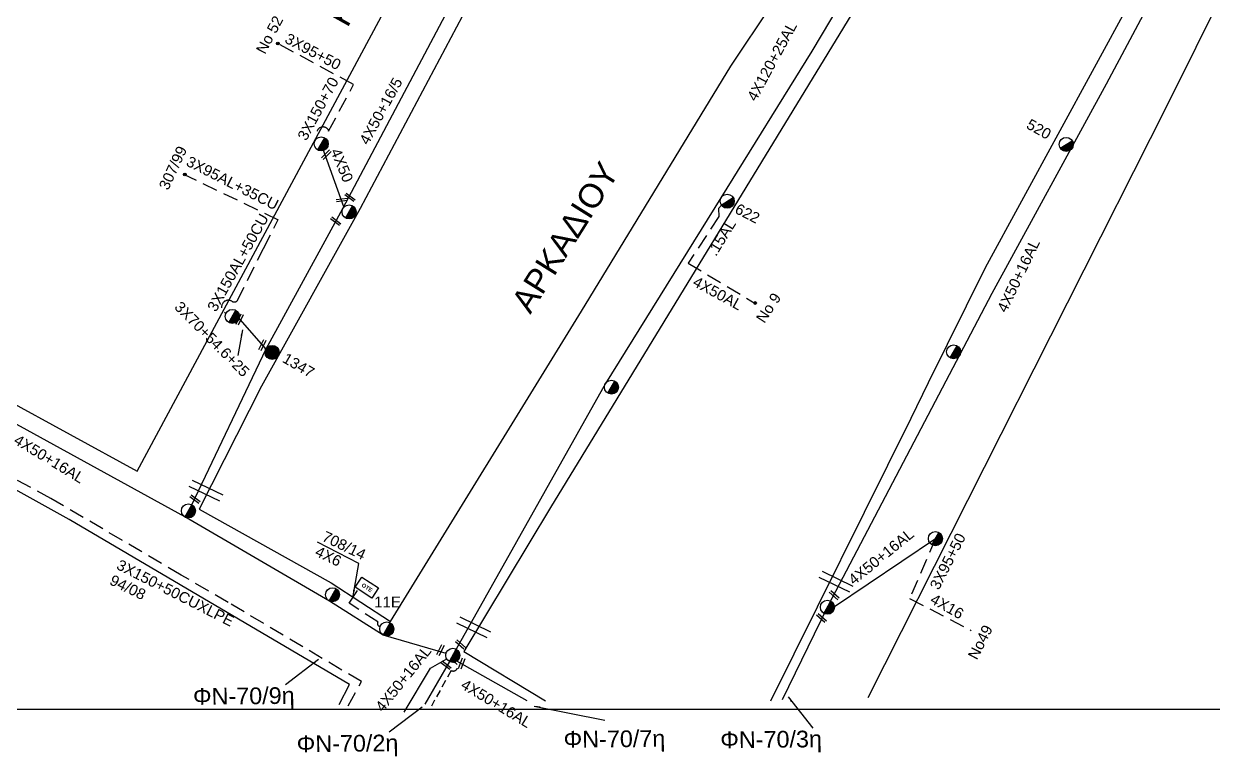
# Model space of a CAD drawing. Header units: millimetres. Extents: x 898 to 5598, y 789 to 3443.
# Drawn here: x 1756.1 to 1955.3, y 794 to 916.7 of the extents above; entities that cross this region are included whole.
import ezdxf

# ---------------------------------------------------------------- set-up
doc = ezdxf.new("R2010")
doc.units = ezdxf.units.MM
doc.linetypes.add('DASHED', pattern=[19.05, 12.7, -6.35])
for name, color, linetype in [('Pillar OTE', 7, 'Continuous'), ('Άγνωστα', 7, 'Continuous'), ('Γυμνά εναέρια ΧΤ (3Φ)   4x50CU', 7, 'Continuous'), ('Γυμνά εναέρια ΧΤ και ΦΟΠ (3Φ)   4x50+16AL', 7, 'Continuous'), ('Εναέρια παροχή ΧΤ 4x16', 7, 'SYN_LINE'), ('Επιγραφές - Σχήματα', 7, 'Continuous'), ('Καλώδια ΧΤ   15AL', 7, 'DASHED'), ('Καλώδια ΧΤ   3x150+70AL', 7, 'DASHED'), ('Καλώδια ΧΤ   3x150AL+50CU', 7, 'DASHED'), ('Καλώδια ΧΤ   3x95+35 CU', 7, 'DASHED'), ('Καλώδια ΧΤ   3x95+50 AL XLPE', 7, 'DASHED'), ('Μηχανική τομή', 7, 'Continuous'), ('Στύλος Ξύλινος', 7, 'Continuous'), ('Στύλος Ξύλινος @ 1', 7, 'Continuous'), ('Στύλος ΦΜ', 7, 'Continuous'), ('Στύλος ΦΜ @ 1', 7, 'Continuous'), ('Συνδέσεις', 7, 'Continuous'), ('Συνεστραμμένα ΧΤ   3x70+54.6+25 AL', 7, 'SYN_LINE'), ('Συνεστραμμένα ΧΤ   4x120+25 AL', 7, 'SYN_LINE'), ('Τομή', 7, 'Continuous'), ('Υπόβαθρο ΔΕΗ', 7, 'Continuous'), ('Υπόγεια καλώδια Παροχών ΧΤ   4x50AL', 7, 'DASHED'), ('Υπόγεια καλώδια Παροχών ΧΤ   4x6', 7, 'DASHED')]:
    doc.layers.add(name, color=color, linetype=linetype)
doc.styles.add('arial', font='arial.ttf')
doc.styles.get("Standard").update_dxf_attribs({"font": 'arial.ttf'})
doc.linetypes.add('SYN_LINE', pattern='A,0.5,-0.0001,["/\\/\\/\\/",Standard,S=0.1,R=0,X=0,Y=-0.05],-0.25', length=0.7501)
doc.dimstyles.new('ISO-25', dxfattribs={"dimtxt": 2.5, "dimasz": 2.5, "dimexe": 1.25, "dimexo": 0.625, "dimtad": 1, "dimtxsty": 'Standard', "dimcen": 2.5, "dimadec": 0, "dimazin": 0, "dimtfac": 1, "dimtmove": 0, "dimatfit": 3, "dimfxl": 1, "dimarcsym": 0})

# ---------------------------------------------------------------- blocks, each defined once
blk = doc.blocks.new('ΥΠΑΡΧΩΝ ΤΣΙΜΕΝΤΕΝΙΟΣ ΣΤΥΛΟΣ')
at = {"layer": 'Στύλος ΦΜ'}
blk.add_hatch(color=7, dxfattribs=at).paths.add_polyline_path([(-1.29, -2.28, 0.574793), (2.62, 0, 0.268822), (1.3, 2.27)])
at = {"layer": 'Στύλος ΦΜ', "color": 7}
blk.add_line((-1.29, -2.28), (1.3, 2.27), dxfattribs=at)
blk.add_circle((0, 0), 2.62, dxfattribs=at)
at = {"layer": 'Στύλος ΦΜ', "flags": 4}
for tag, p in [('ΑΡΙΘΜΟΣ', (-4.68, 8.05)), ('ΤΥΠΟΣ', (-4.91, 3.03))]:
    blk.add_attdef(tag, p, '', height=4, dxfattribs=at)
blk = doc.blocks.new('ΥΠΑΡΧΩΝ ΞΥΛΙΝΟΣ ΣΤΥΛΟΣ')
at = {"layer": 'Στύλος Ξύλινος'}
h = blk.add_hatch(color=7, dxfattribs=at)
h.paths.add_polyline_path([(-2.62, 0, 0.270008), (-1.29, -2.28), (1.3, 2.27, 0.576266)])
h.paths.add_polyline_path([(-1.29, -2.28, 0.574793), (2.62, 0, 0.268822), (1.3, 2.27)])
at = {"layer": 'Στύλος Ξύλινος', "color": 7}
blk.add_line((-1.29, -2.28), (1.3, 2.27), dxfattribs=at)
blk.add_circle((0, 0), 2.62, dxfattribs=at)
at = {"layer": 'Στύλος Ξύλινος', "flags": 4}
for tag, p in [('ΑΡΙΘΜΟΣ', (-4.91, 8.6)), ('ΤΥΠΟΣ', (-4.85, 3.39))]:
    blk.add_attdef(tag, p, '', height=4, dxfattribs=at)
blk = doc.blocks.new('ΜΗΧΑΝΙΚΗ ΤΟΜΗ')
at = {"layer": 'Μηχανική τομή', "ltscale": 40}
for p, q in [((-1.89, 0.78), (1.89, 0.78)), ((1.89, 0), (-1.89, 0))]:
    blk.add_line(p, q, dxfattribs=at)
blk = doc.blocks.new('ΤΟΜΗ')
at = {"layer": 'Τομή', "ltscale": 40}
for p, q in [((-5.68, 0), (5.68, 0)), ((5.68, -2.33), (-5.68, -2.33))]:
    blk.add_line(p, q, dxfattribs=at)
blk = doc.blocks.new('_ΣΥΝΔΕΣΗ')
at = {"layer": 'Συνδέσεις', "linetype": 'SYN_LINE', "ltscale": 40}
blk.add_hatch(color=256, dxfattribs=at).paths.add_polyline_path([(0.5, -0.01, 1), (-0.5, -0.01, 1)])
at = {"layer": 'Συνδέσεις'}
blk.add_circle((0, -0.01), 0.5, dxfattribs=at)
blk = doc.blocks.new('PILLAR ΟΤΕ')
at = {"layer": 'Pillar OTE', "ltscale": 40}
blk.add_lwpolyline([(-3.31, 2.02), (3.39, 2.02), (3.39, -1.99), (-3.31, -1.99)], close=True, dxfattribs=at)
at = {"layer": 'Pillar OTE', "insert": (-1.81, 0.71), "char_height": 1.3575, "width": 109.961, "attachment_point": 1}
blk.add_mtext('{\\fArial|b1|i0|c161|p34;OTE}', dxfattribs=at)

msp = doc.modelspace()

# ---------------------------------------------------------------- linework, layer by layer
at = {"layer": 'Άγνωστα', "color": 5, "linetype": 'DASHED', "ltscale": 0.2}
msp.add_lwpolyline([(1908.77, 830.44), (1904.46, 820.41)], dxfattribs=at)
at = {"layer": 'Άγνωστα', "color": 2, "linetype": 'SYN_LINE', "ltscale": 10}
msp.add_lwpolyline([(1819.8, 801.38), (1824.21, 808.71), (1826.92, 810.29)], dxfattribs=at)
at = {"layer": 'Γυμνά εναέρια ΧΤ (3Φ)   4x50CU', "color": 151}
msp.add_lwpolyline([(1809.68, 886.04), (1805.9, 896.61)], dxfattribs=at)
at = {"layer": 'Γυμνά εναέρια ΧΤ και ΦΟΠ (3Φ)   4x50+16AL', "color": 1, "ltscale": 40}
for points in [[(1890.92, 819.39), (1918.28, 871.6), (1937.43, 906.68), (1950.19, 930.69), (1967.09, 965.47)], [(1826.81, 811.21), (1816.3, 814.28), (1807.31, 819.97), (1783.06, 834.08), (1751.49, 851.4), (1727.2, 865.69), (1718.28, 871.23)]]:
    msp.add_lwpolyline(points, dxfattribs=at)
at = {"layer": 'Γυμνά εναέρια ΧΤ και ΦΟΠ (3Φ)   4x50+16AL', "color": 151}
msp.add_lwpolyline([(1784.24, 836.11), (1796.65, 862.25), (1809.54, 885.77), (1828.18, 921.03), (1844.91, 949.23)], dxfattribs=at)
at = {"layer": 'Γυμνά εναέρια ΧΤ και ΦΟΠ (3Φ)   4x50+16AL', "color": 5, "ltscale": 40}
for points in [[(1891.86, 819.05), (1908.77, 830.44)], [(1883.15, 803.48), (1890.69, 818.94), (1890.92, 819.39)]]:
    msp.add_lwpolyline(points, dxfattribs=at)
at = {"layer": 'Γυμνά εναέρια ΧΤ και ΦΟΠ (3Φ)   4x50+16AL', "color": 1, "linetype": 'SYN_LINE', "ltscale": 10}
msp.add_lwpolyline([(1827.36, 809.86), (1823.28, 802.7)], dxfattribs=at)
at = {"layer": 'Γυμνά εναέρια ΧΤ και ΦΟΠ (3Φ)   4x50+16AL', "color": 2, "linetype": 'DASHED', "ltscale": 0.1}
msp.add_lwpolyline([(1828, 809.71, -1.320217), (1827.64, 808.35), (1824.35, 802.37)], format="xyb", dxfattribs=at)
at = {"layer": 'Γυμνά εναέρια ΧΤ και ΦΟΠ (3Φ)   4x50+16AL', "color": 2, "linetype": 'DASHED', "ltscale": 40}
msp.add_lwpolyline([(1840.41, 803.26), (1828.61, 809.92), (1828.59, 809.88)], dxfattribs=at)
at = {"layer": 'Εναέρια παροχή ΧΤ 4x16', "color": 5, "linetype": 'DASHED', "ltscale": 0.2}
msp.add_lwpolyline([(1904.46, 820.41), (1914.76, 815.05)], dxfattribs=at)
at = {"layer": 'Επιγραφές - Σχήματα'}
msp.add_lwpolyline([(924.79, 801.84), (2932.69, 801.84)], dxfattribs=at)
at = {"layer": 'Καλώδια ΧΤ   15AL', "color": 6, "ltscale": 0.2}
msp.add_lwpolyline([(1872.92, 886.35), (1872.46, 885.8), (1872.52, 884.44), (1867.34, 876.61)], dxfattribs=at)
at = {"layer": 'Καλώδια ΧΤ   3x150+70AL', "color": 151, "linetype": 'DASHED', "ltscale": 0.2}
msp.add_lwpolyline([(1807.12, 898.74), (1811.32, 906.56)], dxfattribs=at)
msp.add_arc((1806.19, 898.4), 1.04, 22.3815, 223.1985, dxfattribs=at)
at = {"layer": 'Καλώδια ΧΤ   3x150AL+50CU', "color": 151, "ltscale": 0.2}
msp.add_lwpolyline([(1789.94, 868.18), (1789.68, 868.36, -0.97807), (1790.94, 870.22, 0.346231), (1791.83, 870.31), (1796.24, 879.08), (1798.63, 883.82)], format="xyb", dxfattribs=at)
at = {"layer": 'Καλώδια ΧΤ   3x150AL+50CU', "color": 85, "ltscale": 0.2}
msp.add_lwpolyline([(1810.39, 802.44), (1812.63, 806.47), (1790.34, 819.74), (1782.44, 824.34), (1760.62, 837.19), (1750.6, 842.56), (1743.44, 828.39)], dxfattribs=at)
at = {"layer": 'Καλώδια ΧΤ   3x95+35 CU', "color": 151, "linetype": 'DASHED', "ltscale": 0.2}
msp.add_lwpolyline([(1798.72, 883.82), (1782.91, 891.49)], dxfattribs=at)
at = {"layer": 'Καλώδια ΧΤ   3x95+50 AL XLPE', "color": 151, "linetype": 'DASHED', "ltscale": 0.2}
msp.add_lwpolyline([(1811.32, 906.56), (1798.65, 913.42)], dxfattribs=at)
at = {"layer": 'Συνεστραμμένα ΧΤ   3x70+54.6+25 AL', "color": 151, "ltscale": 8}
msp.add_lwpolyline([(1791.86, 867.59), (1796.62, 862.19)], dxfattribs=at)
at = {"layer": 'Συνεστραμμένα ΧΤ   4x120+25 AL', "color": 6, "ltscale": 20}
msp.add_lwpolyline([(1930.1, 981.98), (1920.55, 966.78), (1888.07, 912.14), (1872.85, 887.54), (1853.51, 856.45), (1828.52, 811.9)], dxfattribs=at)
at = {"layer": 'Υπόβαθρο ΔΕΗ'}
for points in [[(1775.05, 841.76), (1824.02, 933.04), (1835.42, 952.76), (1805, 965.69), (1776.93, 976.82), (1756.87, 985.36), (1739.57, 960.54), (1718.88, 872.47), (1775.05, 841.76)], [(1881.19, 803.24), (1904.69, 850.66), (1907.63, 856.59), (1917.18, 875.88), (1947.61, 931.81), (1966, 965.83), (1932.29, 980.19), (1898.64, 924.78), (1844.31, 835.68), (1829.76, 811.5), (1843.45, 803.23)], [(1959.51, 804.96), (1996.55, 866.38), (2036.83, 935), (1976.7, 961.7), (1947.55, 902.96), (1897.48, 803.78)], [(1785.46, 835.38), (1807.58, 823.02), (1817.51, 816.53), (1849.48, 868.58), (1874.48, 909.63), (1888.23, 930.23), (1845.81, 948.71), (1829.51, 917.95), (1812.44, 885.75), (1795.87, 856.02), (1785.46, 835.38)], [(1808.89, 802.65), (1810.64, 806.02), (1763.69, 833.66), (1714.13, 861.13), (1701.82, 831.5), (1698.06, 822.47), (1681.78, 800.61)], [(1812.21, 826.26), (1805.29, 829.86)]]:
    msp.add_lwpolyline(points, dxfattribs=at)
at = {"layer": 'Υπόγεια καλώδια Παροχών ΧΤ   4x50AL', "color": 6, "ltscale": 0.2}
msp.add_lwpolyline([(1867.34, 876.61), (1878.61, 869.87)], dxfattribs=at)
at = {"layer": 'Υπόγεια καλώδια Παροχών ΧΤ   4x6', "color": 1, "linetype": 'DASHED', "ltscale": 0.2}
msp.add_lwpolyline([(1815.79, 815.76, -0.67203), (1815.4, 816.47), (1810.57, 819.62), (1812.21, 822.13)], format="xyb", dxfattribs=at)

# ---------------------------------------------------------------- block references
at = {"layer": 'Pillar OTE', "xscale": 0.5, "yscale": 0.5, "zscale": 0.5, "rotation": 326.8294493993844}
msp.add_blockref('PILLAR ΟΤΕ', (1813.51, 822.25), dxfattribs=at)
at = {"layer": 'Μηχανική τομή'}
for p, xscale, yscale, zscale, rotation in [((1806.9, 894.65), 0.4999999999999994, 0.4999999999999994, 0.4999999999999994, 45.28167681264409), ((1809.34, 887.39), 0.4999999999999996, 0.4999999999999996, 0.4999999999999996, 185.7264904629667), ((1810.61, 887.49), 0.5, 0.5, 0.5, 322.9198383625726), ((1808.2, 883.47), 0.5, 0.5, 0.5, 322.9198383625726), ((1792.4, 867.08), 0.4999999999999995, 0.4999999999999995, 0.4999999999999995, 63.70707487867689), ((1796.22, 862.79), 0.4999999999999995, 0.4999999999999995, 0.4999999999999995, 63.70707487867689), ((1784.66, 836.9), 0.5, 0.5, 0.5, 322.9198383625726), ((1891.71, 820.84), 0.4999999999999999, 0.4999999999999999, 0.4999999999999999, 318.189049389745), ((1889.57, 816.99), 0.4999999999999999, 0.4999999999999999, 0.4999999999999999, 318.189049389745), ((1829.08, 812.54), 0.4999999999999999, 0.4999999999999999, 0.4999999999999999, 318.189049389745), ((1825.7, 811.84), 0.4999999999999999, 0.4999999999999999, 0.4999999999999999, 243.0258213382708), ((1826.68, 809.07), 0.5, 0.5, 0.5, 322.9198383625726), ((1829.24, 809.56), 0.4999999999999998, 0.4999999999999998, 0.4999999999999998, 249.2985734882292)]:
    msp.add_blockref('ΜΗΧΑΝΙΚΗ ΤΟΜΗ', p, dxfattribs=dict(at, xscale=xscale, yscale=yscale, zscale=zscale, rotation=rotation))
at = {"layer": 'Στύλος Ξύλινος @ 1', "ltscale": 40}
ref = msp.add_blockref('ΥΠΑΡΧΩΝ ΞΥΛΙΝΟΣ ΣΤΥΛΟΣ', (1797.67, 861.66), dxfattribs=dict(at, xscale=0.4499999999998181, yscale=0.4499999999998181, zscale=0.4499999999998181, rotation=329.9146821063571))
ref.add_attrib('ΤΥΠΟΣ', '1347', (1799.24, 860.12), dxfattribs={"layer": 'Στύλος Ξύλινος', "height": 1.8, "rotation": 329.9147, "flags": 4})
at = {"layer": 'Στύλος ΦΜ @ 1', "ltscale": 40}
ref = msp.add_blockref('ΥΠΑΡΧΩΝ ΤΣΙΜΕΝΤΕΝΙΟΣ ΣΤΥΛΟΣ', (1930.68, 896.52), dxfattribs=dict(at, xscale=0.449999999999818, yscale=0.449999999999818, zscale=0.449999999999818, rotation=330.5188741869576))
ref.add_attrib('ΤΥΠΟΣ', '520', (1923.84, 899.33), dxfattribs={"layer": 'Στύλος ΦΜ', "height": 1.8, "rotation": 330.5189, "flags": 4})
at = {"layer": 'Στύλος ΦΜ @ 1', "ltscale": 40, "xscale": 0.4499999999998181, "yscale": 0.4499999999998181, "zscale": 0.4499999999998181}
for p in [(1805.9, 896.61), (1810.57, 885.2), (1791.01, 867.69), (1911.83, 861.75), (1854.51, 855.83), (1783.65, 835.09), (1908.77, 830.44), (1807.79, 821.04), (1890.68, 818.94), (1827.94, 810.88)]:
    msp.add_blockref('ΥΠΑΡΧΩΝ ΤΣΙΜΕΝΤΕΝΙΟΣ ΣΤΥΛΟΣ', p, dxfattribs=at)
at = {"layer": 'Στύλος ΦΜ @ 1', "ltscale": 40}
ref = msp.add_blockref('ΥΠΑΡΧΩΝ ΤΣΙΜΕΝΤΕΝΙΟΣ ΣΤΥΛΟΣ', (1873.9, 887), dxfattribs=dict(at, xscale=0.4499999999998181, yscale=0.4499999999998181, zscale=0.4499999999998181, rotation=332.819637595579))
ref.add_attrib('ΤΥΠΟΣ', '622', (1875.02, 885.11), dxfattribs={"layer": 'Στύλος ΦΜ', "height": 1.8, "rotation": 332.8196, "flags": 4})
ref = msp.add_blockref('ΥΠΑΡΧΩΝ ΤΣΙΜΕΝΤΕΝΙΟΣ ΣΤΥΛΟΣ', (1816.88, 815.3), dxfattribs=dict(at, xscale=0.4499999999998181, yscale=0.4499999999998181, zscale=0.4499999999998181))
ref.add_attrib('ΑΡΙΘΜΟΣ', '11Ε', (1814.77, 818.92), dxfattribs={"layer": 'Στύλος ΦΜ', "height": 1.8, "flags": 4})
at = {"layer": 'Συνδέσεις', "xscale": 0.4499999999999886, "yscale": 0.4499999999999886, "zscale": 0.4499999999999886}
for p in [(1798.65, 913.42), (1783.07, 891.49), (1878.6, 869.94)]:
    msp.add_blockref('_ΣΥΝΔΕΣΗ', p, dxfattribs=at)
at = {"layer": 'Τομή'}
for p, xscale, yscale, zscale, rotation in [((1786.87, 839.01), 0.5, 0.5, 0.5, 334.6954500514458), ((1892.38, 823.73), 0.4999999999999999, 0.4999999999999999, 0.4999999999999999, 334.1578477355765), ((1831.67, 816.08), 0.4999999999999999, 0.4999999999999999, 0.4999999999999999, 334.1578477355765)]:
    msp.add_blockref('ΤΟΜΗ', p, dxfattribs=dict(at, xscale=xscale, yscale=yscale, zscale=zscale, rotation=rotation))

# ---------------------------------------------------------------- texts
at = {"ltscale": 40, "char_height": 4, "width": 94.4586, "attachment_point": 1, "style": 'arial'}
for s, insert, rotation in [('KAPΔITΣHΣ', (1806.8, 917.91), 60.7205), ('APKAΔIOY', (1837.53, 870.06), 57.8613)]:
    msp.add_mtext(s, dxfattribs=dict(at, insert=insert, rotation=rotation))
at = {"layer": 'Άγνωστα', "ltscale": 40, "attachment_point": 1, "style": 'arial'}
for s, insert, char_height, width, rotation in [('\\pt1.8,3.6,5.4;No 52', (1794.88, 912.35), 1.8, 10.9389, 62.2461), ('\\pt16.2;3X95+50', (1800.48, 915.26), 1.8, 31.6072, 331.9561), ('\\pt16.2;3X150+70', (1801.82, 897.86), 1.8, 31.6072, 61.5549), ('4X50+16/5', (1812.18, 897.16), 1.8, 31.6072, 61.5549), ('\\pt1.8,3.6,5.4;307/99', (1778.62, 889.47), 1.8, 10.9389, 65.0733), ('4X50', (1809.08, 896.08), 1.8, 31.6072, 292.5409), ('3X95AL+35CU', (1783.93, 894.65), 1.8, 31.6072, 333.158), ('\\pt1.8,3.6,5.4;No 9', (1878.61, 867.4), 1.8, 10.9389, 56.7716), ('3X70+54.6+25', (1782.45, 870.39), 1.8, 31.6072, 314.6476), ('708/14', (1806.68, 831.79), 1.8, 10.9389, 334.0453), ('3X95+50', (1907.74, 822.52), 1.8, 31.6072, 63.1495), ('4Χ6', (1805.49, 829.28), 1.8, 10.9389, 334.0453), ('\\pt1.8,3.6,5.4;94/08', (1771.07, 824.47), 1.8, 10.9389, 334.0453), ('Νο49', (1914.12, 810.81), 1.8, 31.6072, 63.1495), ('ΦN-70/9η', (1784.4, 805.39), 2.8, 7.1535, 0.5869), ('ΦN-70/2η', (1801.77, 797.44), 2.8, 7.1535, 0.5869), ('ΦN-70/7η', (1846.48, 798.19), 2.8, 7.1535, 0.5869), ('ΦN-70/3η', (1872.72, 798.11), 2.8, 7.1535, 0.5869)]:
    msp.add_mtext(s, dxfattribs=dict(at, insert=insert, char_height=char_height, width=width, rotation=rotation))
at = {"layer": 'Γυμνά εναέρια ΧΤ και ΦΟΠ (3Φ)   4x50+16AL', "ltscale": 40, "char_height": 1.8, "width": 31.6072, "attachment_point": 1, "style": 'arial'}
for insert, rotation in [((1919.01, 868.97), 64.4046), ((1755.17, 848.01), 328.7949), ((1893.98, 823.95), 39.205), ((1814.8, 802.38), 51.2558), ((1830.05, 807.01), 328.7949)]:
    msp.add_mtext('4X50+16AL', dxfattribs=dict(at, insert=insert, rotation=rotation))
at = {"layer": 'Εναέρια παροχή ΧΤ 4x16', "ltscale": 20, "insert": (1908.61, 821.31), "char_height": 1.8, "width": 31.6072, "attachment_point": 1, "rotation": 330.7736, "style": 'arial'}
msp.add_mtext('4X16', dxfattribs=at)
at = {"layer": 'Καλώδια ΧΤ   15AL', "ltscale": 0.2, "insert": (1870.48, 878.59), "char_height": 1.8, "width": 31.6072, "attachment_point": 1, "rotation": 58.434, "style": 'arial'}
msp.add_mtext('.15AL', dxfattribs=at)
at = {"layer": 'Καλώδια ΧΤ   3x150AL+50CU', "ltscale": 0.2, "char_height": 1.8, "width": 31.6072, "attachment_point": 1, "style": 'arial'}
for s, insert, rotation in [('3X150AL+50CU', (1786.7, 869.2), 60.7442), ('3X150+50CUXLPE', (1772.26, 827.04), 333.0537)]:
    msp.add_mtext(s, dxfattribs=dict(at, insert=insert, rotation=rotation))
at = {"layer": 'Συνεστραμμένα ΧΤ   4x120+25 AL', "ltscale": 20, "insert": (1877.12, 904.46), "char_height": 1.8, "width": 31.6072, "attachment_point": 1, "rotation": 61.5549, "style": 'arial'}
msp.add_mtext('4X120+25AL', dxfattribs=at)
at = {"layer": 'Υπόγεια καλώδια Παροχών ΧΤ   4x50AL', "ltscale": 0.2, "insert": (1868.83, 874.5), "char_height": 1.8, "width": 31.6072, "attachment_point": 1, "rotation": 331.4234, "style": 'arial'}
msp.add_mtext('4X50AL', dxfattribs=at)

# ---------------------------------------------------------------- leaders
at = {"layer": 'Επιγραφές - Σχήματα', "ltscale": 40}
for points in [[(1792.73, 865.44), (1791.91, 861.15)], [(1811.23, 820.86), (1812.21, 826.26)], [(1805.42, 810.16), (1799.92, 805.94)], [(1884.09, 803.93), (1888.24, 798.66)], [(1822.78, 802.22), (1817.29, 797.99)], [(1841.59, 802.38), (1853.4, 800)]]:
    msp.add_leader(points, dimstyle='ISO-25', override={"dimasz": 1, "dimtad": 0}, dxfattribs=at)

doc.saveas('drawing.dxf')
